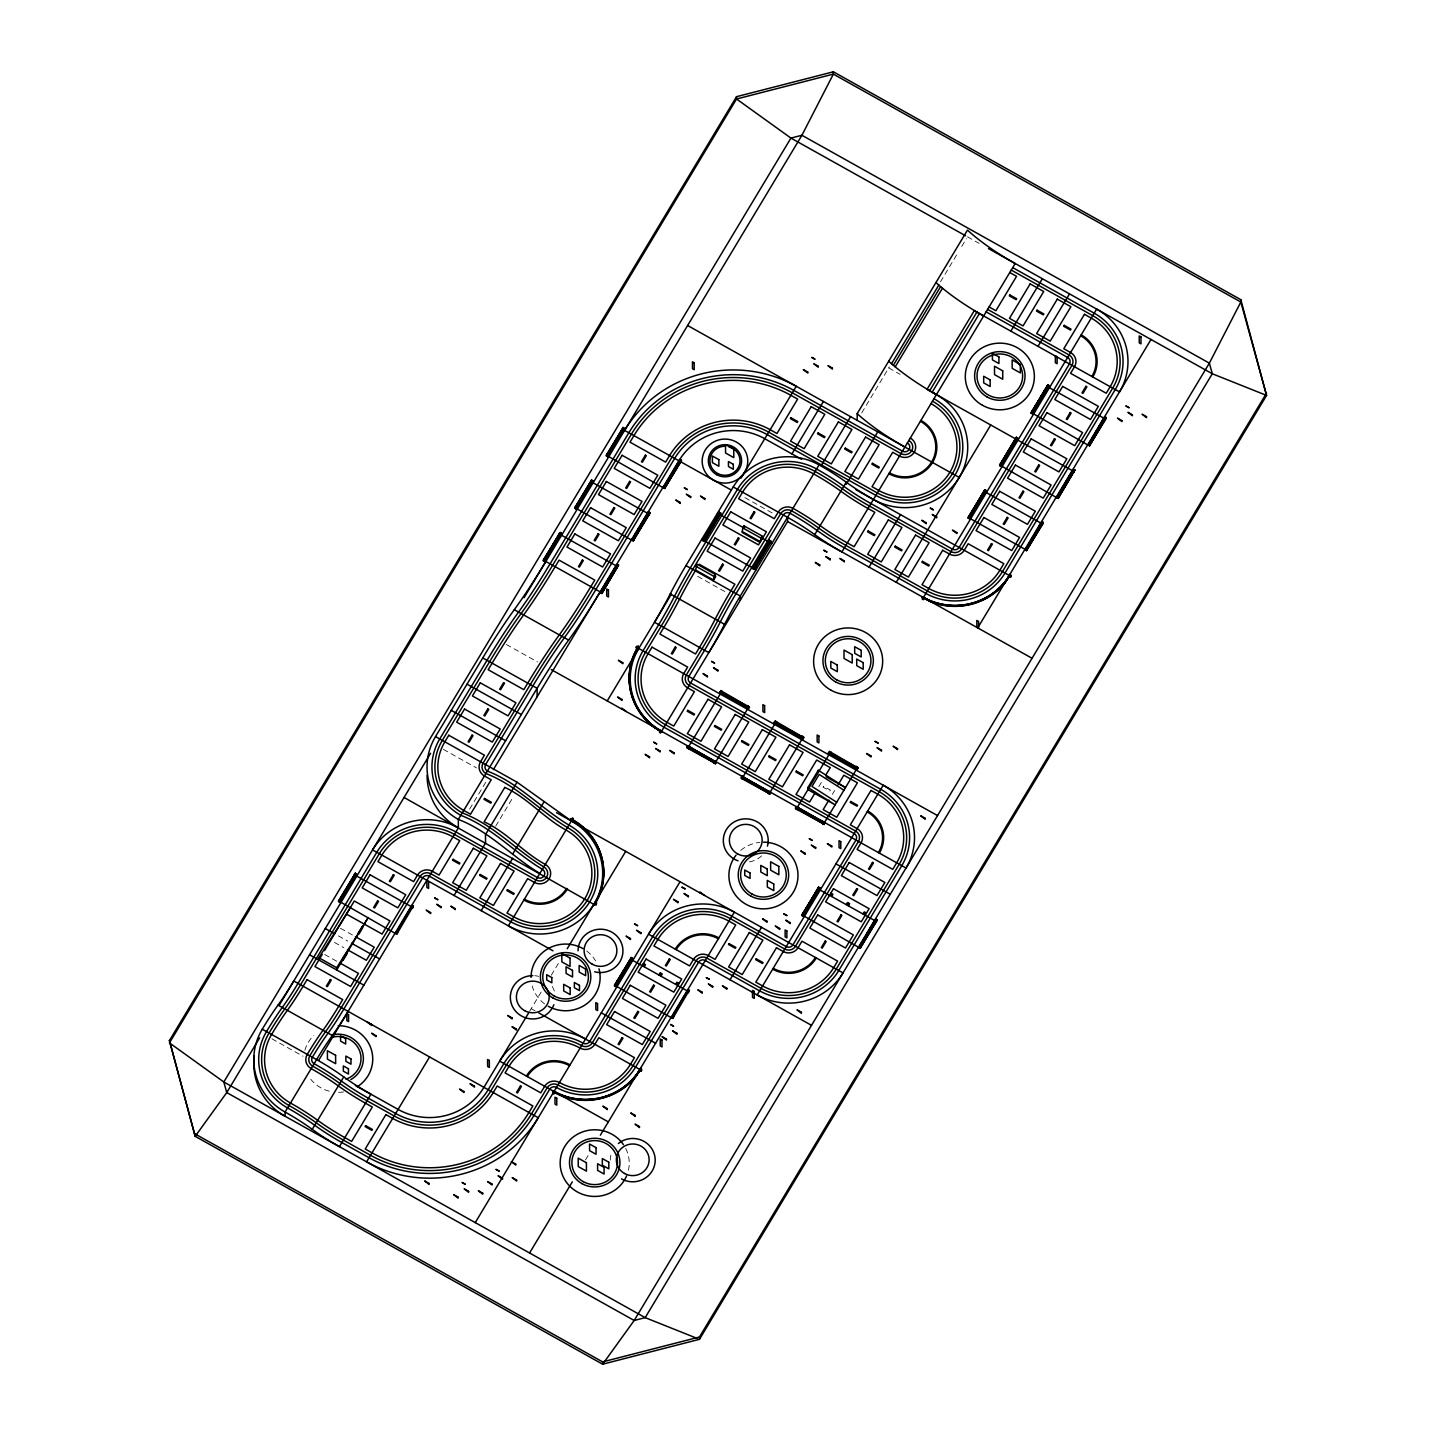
<?xml version="1.0" encoding="UTF-8"?>
<svg xmlns="http://www.w3.org/2000/svg" width="1436" height="1436" viewBox="0 0 1436 1436"><rect width="100%" height="100%" fill="white"/><g stroke="black" fill="none" stroke-linecap="round" stroke-linejoin="round"><path stroke-width="0.75" stroke-dasharray="5 3.75" d="M469.626 809.114L486.517 781.022M495.671 826.185L513.675 796.226M861.726 412.886L889.387 366.844M940.49 281.797L957.363 253.705M961.761 246.4L966.374 238.717M529.597 1011.339L542.144 990.445M551.28 975.241L559.268 961.94M585.511 1159.893L588.922 1154.185M818.771 786.749L822.218 781.022M832.341 794.341L834.639 790.518M967.487 236.832L979.19 243.384M888.74 367.939L900.175 374.347M744.889 497.664L773.986 513.944M697.627 576.321L724.803 591.524M506.37 644.513L537.585 661.96M443.311 749.359L476.537 767.937M531.194 1008.682L535.072 1010.854M340.44 928.266L353.579 935.626M338.375 935.877L347.763 941.118M334.444 942.429L343.814 947.688M324.68 954.491L337.819 961.833M271.978 1038.856L303.014 1056.232M343.563 1091.934A34.536 33.333 -0.3 0 1 338.142 1092.329M329.203 1091.18A34.536 33.333 -0.3 0 1 310.768 1079.262M304.863 1050.326A34.536 33.333 -0.3 0 1 313.838 1035.392M610.282 1160.108A22.455 21.666 -0.3 0 1 611.072 1154.49M625.701 1148.405A34.536 33.333 -0.3 0 1 628.053 1171.794M534.784 975.708A22.455 21.666 -0.3 0 1 538.644 976.372M552.25 986.478A22.455 21.666 -0.3 0 1 554.493 991.702M544.513 1003.836A34.536 33.333 -0.3 0 1 532.217 985.993M586.678 951.009A34.536 33.333 -0.3 0 1 595.545 960.792M761.601 855.856A22.455 21.666 -0.3 0 1 747.671 862.085M740.707 850.417A34.536 33.333 -0.3 0 1 759.895 842.358M823.582 786.282L823.043 787.179L829.828 790.985L830.367 790.087L823.582 786.282"/><path stroke-width="1.5" d="M714.966 574.203L713.136 580.79L715.595 576.68L714.966 574.203L697.142 564.24L695.311 570.828A65.051 8.634 -60.8 0 0 679.551 599.153A65.051 8.634 -60.8 0 1 663.827 627.478L659.878 634.03L695.545 653.972L699.476 647.421A65.051 8.634 -60.8 0 0 715.218 619.095A65.051 8.634 -60.8 0 1 730.96 590.77L734.891 584.219L699.242 564.276M742.771 527.927L742.161 532.469L760.003 542.431L761.834 535.843L744.01 525.881L742.771 527.927L760.595 537.908M643.31 964.436C645.303 963.071 643.166 967.918 643.543 964.059M660.093 973.68L660.955 974.039L660.219 973.5M864.275 912.865C865.944 914.624 864.059 913.17 864.508 912.632M169.43 1040.579L736.542 96.679L833.365 71.8L1240.812 299.675L1266.57 395.421L699.458 1339.321L602.635 1364.2L195.188 1136.325L169.43 1040.579L195.188 1136.325L226.744 1092.581L259.647 1037.815M539.864 873.429C511.844 856.592 489.604 831.39 458.335 819.418A62.807 60.599 -0.3 0 1 435.521 736.596L482.765 657.939A130.102 17.268 -60.8 0 1 514.303 609.69A130.102 17.268 -60.8 0 0 545.824 561.476L600.158 591.865A130.102 17.268 -60.8 0 1 568.62 640.115A130.102 17.268 -60.8 0 0 537.1 688.329L458.335 819.418L458.371 827.854L318.846 1060.073M338.447 900.928L355.41 873.303L338.716 901.754M543.239 560.076L560.202 532.451L543.508 560.92M574.741 507.644L591.704 480.001L575.01 508.47M606.243 455.212L623.206 427.569L606.513 456.038M338.447 901.611L355.41 873.303M543.239 560.758L560.202 532.451M574.741 508.326L591.704 480.001M606.243 455.876L623.206 427.569M356.343 873.806L339.65 902.275L356.613 874.632M544.423 560.758L561.404 533.115L544.711 561.584M592.637 480.521L575.944 508.99L592.906 481.347M624.139 428.09L607.446 456.558L624.409 428.915M339.65 902.275L356.613 873.968M544.423 561.422L561.404 533.115M575.944 508.99L592.906 480.665M607.446 456.558L624.409 428.233M279.158 1005.344L430.585 753.308M524.068 597.717L801.916 135.271L833.365 74.116L833.365 71.8M322.238 954.384L314.933 966.554L350.581 986.496L358.461 973.393L339.704 962.892M324.5 950.632L354.315 901L389.964 920.943L382.084 934.064L346.435 914.122M527.766 683.105L523.817 689.657L488.168 669.715L492.117 663.163A130.102 17.268 -60.8 0 1 523.655 614.913A130.102 17.268 -60.8 0 0 555.158 566.699L559.107 560.148L594.755 580.09L590.824 586.642A130.102 17.268 -60.8 0 1 559.286 634.891M493.338 769.66L678.923 460.776A62.807 60.599 -0.3 0 1 764.76 438.716L801.629 459.341M412.24 905.075L395.546 933.544M600.338 592.027L617.3 564.384L600.607 592.853M648.534 511.79L631.84 540.259L648.534 511.79L648.731 515.147L648.336 512.401M680.036 459.341L663.342 487.809M600.338 592.691L617.3 564.384M631.84 540.259L648.803 511.934M396.282 933.238L396.821 931.013L397.216 933.759L397.736 931.533M412.958 906.206L412.437 908.432L412.042 905.685L412.976 907.534L412.042 907.014M601.074 592.386L601.612 590.16L602.007 592.906M616.295 567.058L616.834 564.833L617.229 567.579L617.749 565.353M634.03 538.249L633.509 540.475L633.114 537.728L634.048 539.577L633.114 539.056M664.096 487.504L664.617 485.278L665.012 488.025L665.55 485.799M680.754 460.471L680.233 462.697L679.318 462.177L679.838 459.951L680.772 461.8M602.528 590.681L601.81 593.517L618.503 565.048L601.81 593.517M413.442 905.739L396.749 934.208M649.736 512.455L633.043 540.923L650.005 513.28M681.238 460.023L664.545 488.491L681.508 460.848M601.522 593.355L618.503 565.048M633.043 540.923L650.005 512.616M664.545 488.491L681.508 460.166M571.384 820.979L508.362 925.861A62.807 60.599 -0.3 0 0 594.199 903.8A62.807 60.599 -0.3 0 0 571.384 820.979L517.014 782.171L485.494 834.603L485.547 843.04L454.045 895.472M343.743 1076.91A65.051 14.719 31 0 0 370.937 1094.196L339.417 1146.646A65.051 14.719 31 0 1 312.24 1129.342L343.76 1076.91A65.051 14.719 31 0 0 316.584 1059.606A65.051 8.634 -60.8 0 1 332.344 1035.482A65.051 8.634 -60.8 0 0 348.104 1011.375M636.345 647.008L637.799 646.631L637.279 648.857L636.345 647.008L637.279 648.857M512.688 854.025L544.19 801.575M636.345 648.336L636.884 646.11M819.058 464.887L740.294 595.994A65.051 8.634 -60.8 0 0 724.552 624.319A65.051 8.634 -60.8 0 1 708.81 652.626L654.493 622.255A65.051 8.634 -60.8 0 0 670.235 593.93A65.051 8.634 -60.8 0 1 685.959 565.605L733.222 486.948A62.807 60.599 -0.3 0 1 819.058 464.887A65.051 14.719 31 0 1 846.235 482.191L814.733 534.623A65.051 14.719 31 0 0 841.909 551.927L1015.18 263.524A71.962 16.281 31 0 1 967.469 230.101L857.184 413.64L857.22 420.371M638.266 646.164L634.084 654.188A63.866 61.64 -0.3 0 0 654.08 726.688L661.834 732.324L654.08 727.37A63.866 61.64 -0.3 0 1 634.102 654.852L638.266 646.164L638.069 647.78A63.561 61.335 -0.3 0 0 661.17 731.606L661.834 732.324M719.328 512.149L702.635 540.618L719.598 512.975M702.635 540.618L719.598 512.311M481.204 910.675L512.706 858.225M607.231 700.912L671.384 594.127M741.12 478.044L796.262 386.284A125.596 121.216 -0.3 0 0 624.588 430.387L731.301 490.071M720.531 512.814L704.107 541.444L720.8 513.639M720.8 512.975L704.107 541.444M715.469 576.213L713.243 579.911L695.419 569.948M572.443 817.874L572.838 820.602L570.936 819.561L578.852 824.246A63.866 61.64 -0.3 0 1 598.83 896.764L594.648 904.788L598.83 896.1A63.866 61.64 -0.3 0 0 578.852 823.582L571.097 818.628L571.743 819.346A63.561 61.335 -0.3 0 1 594.845 903.172L594.845 903.836A63.561 61.335 -0.3 0 0 571.761 820.028L571.743 819.346M429.597 1056.95L366.593 1161.832A125.596 121.216 -0.3 0 0 538.249 1117.729L293.788 981.003A65.051 8.634 -60.8 0 1 278.01 1005.128A65.051 8.634 -60.8 0 0 262.249 1029.235A62.807 60.599 -0.3 0 0 285.082 1112.038L285.1 1116.257A62.807 60.599 -0.3 0 1 254.351 1055.819M791.918 453.92L823.42 401.47M572.838 820.602L573.359 818.376M762.337 537.854L760.111 541.551L742.286 531.589M769.409 540.169L752.985 568.782L769.696 540.995M769.678 540.313L752.985 568.782M754.008 567.435L753.99 566.107L754.385 568.835M769.211 542.108L769.211 540.78L769.606 543.508L768.673 541.659M770.611 540.833L754.187 569.446L770.881 541.659M770.881 540.977L754.187 569.446M659.555 732.557L660.093 730.332L660.488 733.078M733.222 486.948L787.556 517.337L787.574 521.537L661.547 731.301A62.807 60.599 -0.3 0 1 638.733 648.48L937.528 815.594M821.536 465.013L850.597 416.673M846.235 482.191A65.051 14.719 31 0 0 873.411 499.477A62.807 60.599 -0.3 0 0 959.248 477.434A62.807 60.599 -0.3 0 0 936.416 394.613L927.117 389.192A71.962 16.281 31 0 1 895.22 366.862L891.541 363.739L938.803 285.082L935.949 282.551M893.354 365.3L940.598 286.644L938.803 285.082M895.22 366.862L942.483 288.205L940.598 286.644M686.821 746.81L715.631 763.593L686.677 747.743M719.777 691.955L748.587 708.738M720.639 690.554L749.43 707.32L720.477 691.488M687.359 746.594L716.313 762.444L687.521 745.661L716.151 762.695M719.777 692.637L719.939 691.703M528.448 1013.242L483.932 1087.339A62.807 60.599 -0.3 0 1 398.095 1109.4L355.41 1085.526M567.202 948.747L625.701 851.369M688.724 746.487L720.226 694.055M846.253 484.291L877.755 431.859M594.845 903.172L594.378 904.626M595.114 902.993L596.568 902.616L596.048 904.842L595.114 902.993L596.048 904.842M595.114 904.321L595.653 902.095M927.117 389.192L974.38 310.535A71.962 16.281 31 0 1 942.483 288.205M929.648 390.718L976.911 312.061L983.678 315.956M979.442 313.533L932.179 392.19L936.416 394.613M715.882 761.69L747.384 709.24M614.428 985.222L631.391 957.579L614.698 986.047M614.698 985.383L631.391 957.579M614.428 985.904L631.391 958.261M616.618 983.893L616.098 986.119L615.703 983.373L615.703 984.701M631.84 958.566L631.319 960.792L630.925 958.045M632.325 958.099L615.631 986.568L632.594 958.925M741.155 777.199L769.947 793.982L740.994 778.132M741.694 776.984L741.838 776.05L770.486 793.085M774.112 722.344L802.904 739.127M774.955 720.926L803.765 737.709L774.812 721.859M615.631 986.568L632.594 958.261M640.492 1069.479L640.492 1068.815A63.561 61.335 -0.3 0 1 553.632 1091.127L553.865 1093.801L552.663 1091.611L553.632 1091.809A63.561 61.335 -0.3 0 0 640.492 1069.479L640.959 1068.025L641.156 1071.382L640.761 1068.635M774.112 723.026L774.273 722.093M475.244 1222.61L680.036 881.758M743.04 776.876L774.543 724.444M869.067 567.112L900.569 514.68M1010.854 331.142L1042.357 278.71M553.847 1092.473L554.386 1091.575L553.865 1093.801M658.873 975.008L660.111 972.854L662.229 974.021L660.991 976.067M770.217 792.062L801.719 739.63M896.226 582.316L990.75 425.002M1038.013 346.345L1069.515 293.895M675.656 984.396L676.877 982.224L678.995 983.534M968.061 517.445L985.024 489.802L968.331 517.588M999.564 465.013L1016.526 437.37L999.833 465.838M1031.066 412.563L1048.047 384.92L1031.353 413.389M999.833 465.156L1016.526 437.37M1031.335 412.724L1048.047 384.92M968.061 518.127L984.755 490.322M999.564 465.677L1016.257 437.208M1031.066 413.245L1047.777 384.776M968.331 518.27L984.755 489.658M970.251 516.098L969.731 518.324L969.336 515.596L969.336 516.924M984.934 491.668L984.019 491.148L984.952 492.997L984.558 490.268L985.491 492.117L985.473 490.771M1001.772 463.666L1001.233 465.892L1000.838 463.146L1000.856 464.492M1016.06 439.165L1016.06 437.818L1016.455 440.565L1015.521 438.716M1032.538 414.071L1049.231 385.602L1032.538 414.071L1032.34 410.714L1033.274 412.563L1033.274 411.234M1048.495 385.907L1047.957 388.133L1047.562 385.386L1047.58 386.715M795.472 807.588L824.282 824.354L795.329 808.522M796.029 807.373L796.172 806.422L824.82 823.474M828.428 752.733L857.238 769.516M829.29 751.315L858.082 768.098L829.128 752.249M922.038 597.609L922.199 596.676L930.348 601.648A63.866 61.64 -0.3 0 0 1005.505 582.334L1010.352 574.023L1009.616 576.859L1011.07 576.482L1010.154 574.633L1009.616 576.859M985.958 490.322L969.264 518.791L986.227 491.148M1017.46 437.89L1000.766 466.341L1017.729 438.716M807.947 787.484L835.124 804.842L807.947 789.638L807.947 787.484L818.287 770.27L845.463 787.628L826.059 776.768M969.264 518.791L986.227 490.466M1000.766 466.341L1017.729 438.034M1032.269 413.909L1049.231 385.602M828.446 753.397L828.59 752.464M922.325 599.279L922.845 597.071L923.24 599.799M529.579 1252.982L572.318 1181.846M600.338 1135.194L734.352 912.129A62.807 60.599 -0.3 0 0 648.534 934.19L811.502 1025.34M797.375 807.265L810.819 784.864M811.394 783.912L813.691 780.089M814.266 779.12L828.877 754.815M688.221 989.368L671.527 1017.837M640.223 1070.861L640.959 1068.025M672.263 1017.532L672.802 1015.306L673.197 1018.052L673.717 1015.826M687.485 992.204L688.024 989.978L688.418 992.725L688.939 990.499M641.677 1069.156L641.156 1071.382M689.424 990.032L672.712 1018.501M815.325 792.492L809.581 802.042L795.993 794.449L816.671 760.039L830.259 767.632L825.664 775.278M828.895 800.085L823.169 809.635L836.739 817.228L857.418 782.817L843.83 775.225L838.085 784.792M730.026 979.765L761.529 927.333M824.533 822.451L856.035 770.019M801.844 914.894L818.807 887.251L802.114 915.719M802.114 915.055L818.807 887.251M801.844 915.576L818.538 887.107M803.137 914.373L803.119 913.045L803.316 916.401L820.01 887.933L803.316 916.401M819.256 888.238L818.735 890.464L818.34 887.717L818.34 889.046M803.047 916.24L820.01 887.933M977.719 627.891L1151.008 339.47M1041.854 521.591L1025.43 550.203L1041.854 522.255M1073.356 469.141L1056.663 497.61L1073.356 469.823M1104.858 416.709L1088.165 445.178L1104.858 416.709L1105.056 420.066L1104.661 417.32M922.199 597.34L923.025 597.807A63.561 61.335 -0.3 0 0 1009.885 575.477L1010.352 574.023M1042.123 521.735L1025.43 550.203M1056.663 497.61L1073.625 469.303M1088.165 445.178L1105.146 416.853M1025.914 549.755L1026.435 547.529L1026.83 550.257L1027.35 548.031M1042.572 522.704L1042.051 524.93L1041.656 522.201L1042.59 524.05L1041.656 523.53M1057.417 497.305L1057.937 495.079L1058.332 497.825M1072.638 471.977L1073.159 469.751L1073.554 472.498L1074.074 470.272M1090.373 443.168L1089.834 445.393L1089.439 442.647L1090.373 444.496L1089.457 443.975M1011.07 575.154L1010.549 577.38M1058.87 495.6L1058.135 498.436L1074.828 469.967L1058.135 498.436M1043.057 522.255L1026.363 550.724L1043.326 523.081M1106.061 417.373L1089.368 445.842L1106.33 418.199M1026.363 550.724L1043.326 522.399M1057.865 498.274L1074.828 469.967M1089.368 445.842L1106.33 417.535M831.641 896.495L832.88 894.323L830.762 893.264M848.407 905.865L849.645 903.693L847.527 902.526L846.307 904.554M866.411 913.081L864.293 911.896L863.072 913.942M875.637 919.04L858.943 947.509L875.637 919.04L875.834 922.397L875.834 921.05M858.943 947.509L875.906 919.184M859.697 947.204L860.218 944.978L860.613 947.724L860.613 946.378M876.84 919.704L860.146 948.173L877.109 920.53M860.146 948.173L877.109 919.866M699.458 1339.321L699.458 1337.006L1266.552 393.105M318.864 960.002L318.864 957.758L345.25 915.953A190.737 25.309 -60.8 0 0 350.384 907.552M336.688 967.738L363.075 925.933A190.737 25.309 -60.8 0 0 368.208 917.532L336.706 969.964L336.688 967.738L318.864 957.758M640.761 1068.958L636.112 1075.654A63.866 61.64 -0.3 0 1 560.955 1094.968L552.806 1090.678L552.663 1091.611M1010.154 574.956L1005.487 581.652A63.866 61.64 -0.3 0 1 930.348 600.966L922.038 596.927M603.91 1362.459L634.191 1320.474L1209.363 363.146L1240.83 302.009L1240.812 299.675M830.959 893.73C831.067 896.979 831.552 894 831.534 893.802M195.17 1133.991L602.635 1361.884L699.458 1337.006M697.447 1338.514L645.177 1317.638L223.819 1081.99L169.448 1042.895L736.542 98.994L736.542 96.679M848.425 903.37C846.755 905.506 848.658 903.854 848.299 903.172M661.009 973.823C657.096 973.68 663.109 976.947 660.775 973.428M677.774 983.086C675.8 982.08 677.9 986.532 677.541 982.798M553.47 1092.06L560.955 1095.65A63.866 61.64 -0.3 0 0 636.112 1076.336L641.228 1068.169M965.548 235.755L790.931 138.089L736.542 98.994L833.365 74.116L1240.83 302.009L1266.57 395.421L1212.289 373.755L988.489 248.572M1012.721 267.617L1094.214 313.192A57.889 55.878 -0.3 0 1 1115.251 389.533L1004.985 573.072A57.889 55.878 -0.3 0 1 925.861 593.409L844.368 547.834A65.051 14.719 31 0 1 817.192 530.53A65.051 14.719 31 0 0 790.015 513.244A4.9 4.739 -0.3 0 0 783.302 514.95L736.058 593.606A65.051 8.634 -60.8 0 0 720.298 621.95A65.051 8.634 -60.8 0 1 704.573 650.257L688.813 676.482A4.9 4.739 -0.3 0 0 690.59 682.962L880.753 789.297A57.889 55.878 -0.3 0 1 901.79 865.657L838.768 970.539A57.889 55.878 -0.3 0 1 759.644 990.858L705.309 960.487A4.9 4.739 -0.3 0 0 698.614 962.21L635.592 1067.074A57.889 55.878 -0.3 0 1 556.468 1087.411A4.9 4.739 -0.3 0 0 549.773 1089.134L534.012 1115.359A120.696 116.478 -0.3 0 1 369.052 1157.739L341.894 1142.553A65.051 14.719 31 0 1 314.699 1125.25A65.051 14.719 31 0 0 287.541 1107.946A57.889 55.878 -0.3 0 1 266.504 1031.587A65.051 8.634 -60.8 0 1 282.264 1007.48A65.051 8.634 -60.8 0 0 298.024 983.373L376.788 852.266A57.889 55.878 -0.3 0 1 455.912 831.947L537.405 877.522A4.9 4.739 -0.3 0 0 544.118 875.798A4.9 4.739 -0.3 0 0 542.341 869.318C514.303 852.481 492.063 827.298 460.794 815.325A57.889 55.878 -0.3 0 1 439.757 738.966L487.019 660.309A130.102 17.268 -60.8 0 1 518.558 612.059A130.102 17.268 -60.8 0 0 550.078 563.845L628.842 432.757A120.696 116.478 -0.3 0 1 793.803 390.377L902.454 451.155A4.9 4.739 -0.3 0 0 909.168 449.432A4.9 4.739 -0.3 0 0 907.372 442.952M1011.249 270.076L1092.742 315.651A54.945 53.024 -0.3 0 1 1112.703 388.115L1002.436 571.654A54.945 53.024 -0.3 0 1 927.333 590.95L845.84 545.375A65.051 14.719 31 0 1 818.664 528.071A65.051 14.719 31 0 0 791.487 510.785A7.844 7.575 -0.3 0 0 780.771 513.532L733.509 592.188A65.051 8.634 -60.8 0 0 717.767 620.514A65.051 8.634 -60.8 0 1 702.024 648.839L686.264 675.064A7.844 7.575 -0.3 0 0 689.118 685.421L879.263 791.757A54.945 53.024 -0.3 0 1 899.241 864.221L836.219 969.103A54.945 53.024 -0.3 0 1 761.116 988.399L706.799 958.027A7.844 7.575 -0.3 0 0 696.065 960.774L633.043 1065.656A54.945 53.024 -0.3 0 1 557.94 1084.952A7.844 7.575 -0.3 0 0 547.224 1087.716L531.464 1113.923A117.752 113.641 -0.3 0 1 370.524 1155.28L343.366 1140.094A65.051 14.719 31 0 1 316.189 1122.79A65.051 14.719 31 0 0 289.013 1105.505A54.945 53.024 -0.3 0 1 269.053 1033.023A65.051 8.634 -60.8 0 1 284.813 1008.898M1009.777 272.535L1016.562 276.322L995.884 310.732L989.099 306.945M987.627 309.404L1069.12 354.979A7.844 7.575 -0.3 0 1 1071.956 365.336L961.689 548.857A7.844 7.575 -0.3 0 1 950.955 551.621L869.48 506.046A65.051 14.719 31 0 1 842.286 488.743A65.051 14.719 31 0 0 815.127 471.457A54.945 53.024 -0.3 0 0 740.025 490.753L692.762 569.41A65.051 8.634 -60.8 0 0 677.02 597.735A65.051 8.634 -60.8 0 1 661.278 626.042L645.518 652.267A54.945 53.024 -0.3 0 0 665.496 724.749L855.641 831.085A7.844 7.575 -0.3 0 1 858.495 841.442L795.472 946.324A7.844 7.575 -0.3 0 1 784.756 949.07L730.421 918.699A54.945 53.024 -0.3 0 0 655.319 937.995L592.314 1042.859A7.844 7.575 -0.3 0 1 581.58 1045.623A54.945 53.024 -0.3 0 0 506.477 1064.92L490.717 1091.145A70.651 68.174 -0.3 0 1 394.164 1115.952L366.988 1100.766A65.051 14.719 31 0 1 339.811 1083.462M986.137 311.863L1067.63 357.438A4.9 4.739 -0.3 0 1 1069.425 363.9L959.14 547.439A4.9 4.739 -0.3 0 1 952.445 549.162L870.952 503.587A65.051 14.719 31 0 1 843.776 486.283A65.051 14.719 31 0 0 816.599 468.998A57.889 55.878 -0.3 0 0 737.476 489.317L690.213 567.974A65.051 8.634 -60.8 0 0 674.471 596.299A65.051 8.634 -60.8 0 1 658.729 624.624L642.969 650.849A57.889 55.878 -0.3 0 0 664.006 727.208L854.169 833.544A4.9 4.739 -0.3 0 1 855.946 840.024L792.941 944.888A4.9 4.739 -0.3 0 1 786.228 946.611L731.893 916.24A57.889 55.878 -0.3 0 0 652.77 936.559L589.765 1041.441A4.9 4.739 -0.3 0 1 583.052 1043.164A57.889 55.878 -0.3 0 0 503.928 1063.502L488.168 1089.709A67.707 65.338 -0.3 0 1 395.636 1113.492L368.478 1098.307A65.051 14.719 31 0 1 341.283 1081.003A65.051 14.719 31 0 0 314.125 1063.717A4.9 4.739 -0.3 0 1 312.33 1057.237A65.051 8.634 -60.8 0 1 328.108 1033.112A65.051 8.634 -60.8 0 0 343.868 1009.005L422.633 877.917A4.9 4.739 -0.3 0 1 429.328 876.193L510.821 921.768A57.889 55.878 -0.3 0 0 589.963 901.431A57.889 55.878 -0.3 0 0 568.907 825.072C540.887 808.235 518.647 783.051 487.378 771.078A4.9 4.739 -0.3 0 1 485.601 764.598L532.864 685.941A130.102 17.268 -60.8 0 1 564.384 637.71A130.102 17.268 -60.8 0 0 595.904 589.478L674.669 458.407A67.707 65.338 -0.3 0 1 767.219 434.623L875.87 495.384A57.889 55.878 -0.3 0 0 954.994 475.065A57.889 55.878 -0.3 0 0 933.956 398.705M974.147 310.625L1119.506 391.92A62.807 60.599 -0.3 0 0 1096.673 309.099L923.402 597.502A62.807 60.599 -0.3 0 0 1009.239 575.459L855.946 489.73M1049.429 387.756L1103.745 418.127M1032.735 412.114L1031.82 411.611L1032.735 413.46M1089.834 444.047L1088.919 443.544L1088.919 444.873M1033.669 413.963L1088.452 445.322M926.884 389.282L1072.243 470.577M1002.166 466.413L1056.932 497.771M1042.033 523.601L1041.118 523.081L1041.118 524.427M687.611 325.505L959.248 477.434M986.406 492.62L1040.741 523.009M970.646 518.845L1025.43 549.521M1009.616 575.531L1011.07 576.482M622.739 428.018L623.134 430.764L623.134 429.436M787.574 521.537L1032.053 658.28M922.325 597.95L923.779 598.92M717.479 513.173L743.704 527.838M771.796 543.544L762.462 538.32L761.834 535.843M607.913 456.092L607.518 453.345L607.536 454.691M608.846 456.612L663.611 487.971M701.719 539.38L756.054 569.769M648.713 513.801L647.798 513.28L647.798 514.626M593.086 482.837L647.421 513.208M648.336 513.729L649.269 514.25L649.251 512.921M695.904 566.287L713.728 576.267M685.959 565.605L740.294 595.994L740.312 600.194M633.509 539.128L632.576 538.608L632.594 539.954M576.41 508.524L575.477 506.675L576.213 509.134M577.326 509.044L632.109 540.403M670.235 593.93L724.552 624.319M561.584 535.269L615.918 565.658M719.939 692.367L748.73 708.486M774.273 722.757L803.065 738.858M828.59 753.146L857.4 769.247M636.884 647.439L637.799 647.959M514.303 609.708L568.62 640.097M551.245 669.607L906.026 868.026A62.807 60.599 -0.3 0 0 883.212 785.205L757.185 994.951A62.807 60.599 -0.3 0 0 843.022 972.908L556.522 812.668M741.694 776.302L770.486 792.403M796.011 806.691L824.803 822.792M741.856 776.714L770.647 792.816M796.172 807.104L824.964 823.205M659.555 731.229L660.47 731.75M660.093 731.678L661.009 732.198M482.765 657.939L537.1 688.329L537.136 696.747M835.949 863.862L890.266 894.251M467.023 684.164L521.34 714.536M875.439 919.65L876.373 921.499L874.901 920.548L874.901 921.876M820.189 890.087L874.524 920.458M451.263 710.371L505.598 740.761M803.514 915.791L802.58 913.942L804.052 914.894L804.052 913.565M804.447 916.294L859.213 947.652M435.521 736.596L517.014 782.171M571.905 818.753L572.82 819.274M572.443 819.202L573.377 819.723M595.653 903.423L596.586 903.944M404.054 797.465L594.648 904.788M632.773 960.415L687.108 990.786M552.986 950.812L372.552 849.897A62.807 60.599 -0.3 0 1 458.371 827.854A62.807 60.599 -0.3 0 1 427.084 775.314M617.013 986.622L671.797 1017.98M354.943 873.752L355.877 875.601L355.141 873.142M412.419 907.085L411.504 906.583L411.504 907.911M356.792 876.122L411.127 906.511M601.271 1012.847L655.588 1043.236M341.032 902.346L395.815 933.705M538.949 1013.026L639.846 1069.443A62.807 60.599 -0.3 0 1 554.009 1091.504M640.223 1069.533L641.695 1070.484M355.446 936.667L374.222 947.168L366.342 960.271L347.566 949.788M325.29 928.553L334.624 933.777M351.515 943.219L379.607 958.943M309.53 954.778L363.864 985.168M608.343 1121.893L499.674 1061.114A62.807 60.599 -0.3 0 1 585.511 1039.072M554.404 1092.922L553.632 1091.809M278.01 1005.11L332.344 1035.5M262.249 1029.217L316.584 1059.606L285.082 1112.038A65.051 14.719 31 0 1 312.258 1129.342M976.911 312.061L974.38 310.535M843.901 790.213L819.184 774.435L811.968 786.461L836.685 802.239M888.705 361.208L891.541 363.739M744.01 525.881L744.512 527.874M1105.594 417.84L1104.14 419.545M1016.975 438.339L1016.993 439.667M1009.885 575.477L1009.885 574.813A63.561 61.335 -0.3 0 1 923.007 597.125M978.598 628.376L978.562 621.411L976.821 620.424L976.857 627.406M858.082 767.416L857.92 768.35M824.282 823.69L824.12 824.623M818.287 770.27L818.287 772.442M803.747 737.027L803.604 737.978M770.127 541.282L770.145 542.629M769.947 793.3L769.786 794.234M754.923 566.61L753.469 568.333M749.43 706.656L749.269 707.589M720.064 514.609L719.131 512.76L719.131 514.088M719.508 514.16L719.526 515.506L718.592 513.657M715.613 762.911L715.469 763.862M704.304 539.505L704.304 540.833M703.909 539.415L703.909 538.087L704.843 539.936L703.371 538.985L703.389 540.313M704.466 895.418L700.032 891.989L700.05 892.941M679.3 460.848L679.318 462.177M661.17 731.606L661.17 730.924A63.561 61.335 -0.3 0 1 638.069 647.097L638.069 647.78M644.225 966.697L645.446 964.651L643.346 963.592M631.122 957.435L630.925 959.374M626.293 711.574L621.86 708.145L621.878 709.097M622.937 427.407L622.739 429.364M607.913 454.763L607.715 456.702M602.635 1361.884L602.635 1364.2M571.097 818.628L570.936 819.561M560.112 534.318L560.13 535.646L559.735 532.9L559.735 534.228M544.89 559.645L544.908 560.973L544.513 558.227L544.513 559.555M428.574 881.489L428.61 888.453L426.869 887.484L426.833 880.519M340.117 900.48L340.117 901.826L339.722 899.08L339.722 900.408M1020.511 366.683A22.814 22.007 -0.3 0 1 998.451 397.934A22.814 22.007 -0.3 0 1 980.429 364.385A22.814 22.007 -0.3 0 1 1019.596 364.977M338.286 1025.681A34.536 33.333 -0.3 0 1 371.278 1049.375A34.536 33.333 -0.3 0 1 357.331 1086.747M331.734 1034.979A25.22 24.34 -0.3 0 1 350.779 1079.585M332.344 1037.223A22.814 22.007 -0.3 0 1 359.969 1051.906A22.814 22.007 -0.3 0 1 345.968 1079.19M618.342 1143.523A22.455 21.666 -0.3 0 1 648.174 1144.402A22.455 21.666 -0.3 0 1 650.723 1173.104A22.455 21.666 -0.3 0 1 621.483 1178.884M626.581 1175.922A34.536 33.333 -0.3 0 1 575.459 1190.803A34.536 33.333 -0.3 0 1 570.325 1139.502A34.536 33.333 -0.3 0 1 623.457 1144.654M728.896 446.74A15.06 14.522 -0.3 0 1 736.471 470.11A15.06 14.522 -0.3 0 1 711.305 466.88A15.06 14.522 -0.3 0 1 725 446.237M553.883 1004.715A22.455 21.666 -0.3 0 1 527.568 1018.357A22.455 21.666 -0.3 0 1 510.498 994.735A22.455 21.666 -0.3 0 1 532.828 975.618M578.044 950.829A22.455 21.666 -0.3 0 1 602.492 929.289A22.455 21.666 -0.3 0 1 622.596 954.671A22.455 21.666 -0.3 0 1 594.648 971.795M598.974 968.833A34.536 33.333 -0.3 0 1 586.57 1003.89A34.536 33.333 -0.3 0 1 548.265 1006.259M531.051 977.36A34.536 33.333 -0.3 0 1 582.926 948.568M932.485 401.165A54.945 53.024 -0.3 0 1 952.445 473.629A54.945 53.024 -0.3 0 1 877.342 492.943L768.691 432.164A70.651 68.174 -0.3 0 0 672.138 456.971L593.373 588.078A130.102 17.268 -60.8 0 1 561.835 636.327A130.102 17.268 -60.8 0 0 530.315 684.541L483.052 763.18A7.844 7.575 -0.3 0 0 485.906 773.537C517.175 785.51 539.415 810.694 567.435 827.531A54.945 53.024 -0.3 0 1 587.414 900.013A54.945 53.024 -0.3 0 1 512.311 919.309L430.818 873.734A7.844 7.575 -0.3 0 0 420.084 876.481L341.319 1007.587A65.051 8.634 -60.8 0 1 325.541 1031.712A65.051 8.634 -60.8 0 0 309.781 1055.819A7.844 7.575 -0.3 0 0 312.635 1066.158A65.051 14.719 31 0 1 339.829 1083.462M931.013 403.624A52.001 50.188 -0.3 0 1 949.914 472.211A52.001 50.188 -0.3 0 1 878.832 490.484L872.029 486.678L892.707 452.268L899.492 456.056A10.788 10.411 -0.3 0 0 914.247 452.268A10.788 10.411 -0.3 0 0 910.334 438.034M920.404 421.286A30.874 29.779 -0.3 0 1 931.623 461.979A30.874 29.779 -0.3 0 1 889.44 472.821M920.943 420.389A31.933 30.82 -0.3 0 1 932.538 462.5A31.933 30.82 -0.3 0 1 888.902 473.718M908.862 440.493A7.844 7.575 -0.3 0 1 911.716 450.85A7.844 7.575 -0.3 0 1 900.982 453.614L792.331 392.836A117.752 113.641 -0.3 0 0 631.391 434.193L552.627 565.281A130.102 17.268 -60.8 0 1 521.088 613.531A130.102 17.268 -60.8 0 0 489.568 661.745L442.306 740.402A54.945 53.024 -0.3 0 0 462.266 812.866C493.535 824.838 515.793 850.022 543.813 866.859A7.844 7.575 -0.3 0 1 546.667 877.216A7.844 7.575 -0.3 0 1 535.933 879.981L454.44 834.406A54.945 53.024 -0.3 0 0 379.337 853.702L300.573 984.791A65.051 8.634 -60.8 0 1 284.795 1008.916M904.913 447.045A71.962 16.281 31 0 1 857.184 413.64M1080.662 335.755A30.874 29.779 -0.3 0 1 1091.881 376.465M1081.2 334.857A31.933 30.82 -0.3 0 1 1092.796 376.986M566.574 888.363A30.874 29.779 -0.3 0 1 524.391 899.187M567.489 888.866A31.933 30.82 -0.3 0 1 523.853 900.085M527.299 1076.569A30.874 29.779 -0.3 0 1 569.5 1065.727M526.384 1076.049A31.933 30.82 -0.3 0 1 570.038 1064.848M676.159 949.645A30.874 29.779 -0.3 0 1 718.341 938.803M675.225 949.124A31.933 30.82 -0.3 0 1 718.88 937.905M815.397 957.453A30.874 29.779 -0.3 0 1 773.196 968.295M816.312 957.974A31.933 30.82 -0.3 0 1 772.676 969.192M867.182 811.879A30.874 29.779 -0.3 0 1 878.401 852.571M867.721 810.981A31.933 30.82 -0.3 0 1 879.335 853.092M738.05 860.846A22.455 21.666 -0.3 0 1 724.462 833.652A22.455 21.666 -0.3 0 1 752.249 819.759A22.455 21.666 -0.3 0 1 767.434 846.145M763.503 842.178A34.536 33.333 -0.3 0 1 797.159 882.781A34.536 33.333 -0.3 0 1 748.784 905.703A34.536 33.333 -0.3 0 1 736.076 855.174M787.556 517.337A65.051 14.719 31 0 1 814.733 534.623M792.977 508.326A10.788 10.411 -0.3 0 0 778.222 512.114L774.273 518.665L738.625 498.723L742.574 492.171A52.001 50.188 -0.3 0 1 813.638 473.898A65.051 14.719 31 0 1 840.832 491.202A65.051 14.719 31 0 0 867.99 508.488L874.793 512.293L854.115 546.721L847.312 542.916A65.051 14.719 31 0 1 820.135 525.612A65.051 14.719 31 0 0 792.977 508.326M527.766 683.105A130.102 17.268 -60.8 0 1 559.304 634.856M790.931 138.089L223.819 1081.99L226.744 1092.581L634.191 1320.474L645.177 1317.638L1212.289 373.755L1209.363 363.146L801.916 135.271L790.931 138.089M448.786 735.268L444.855 741.82A52.001 50.188 -0.3 0 0 463.756 810.407L470.541 814.212L491.22 779.784L484.435 775.996A10.788 10.411 -0.3 0 1 480.504 761.762L484.435 755.21L448.786 735.268M464.546 709.043L456.666 722.146L492.315 742.089L500.195 728.985L464.546 709.043M480.288 682.818L472.426 695.939L508.075 715.882L515.955 702.76L480.288 682.818M307.053 979.657L303.122 986.227A65.051 8.634 -60.8 0 1 287.344 1010.334A65.051 8.634 -60.8 0 0 271.584 1034.458A52.001 50.188 -0.3 0 0 290.485 1103.027A65.051 14.719 31 0 1 317.679 1120.331A65.051 14.719 31 0 0 344.837 1137.617L351.623 1141.423L372.301 1107.012L365.516 1103.225A65.051 14.719 31 0 1 338.34 1085.921A65.051 14.719 31 0 0 311.163 1068.617A10.788 10.411 -0.3 0 1 307.25 1054.383A65.051 8.634 -60.8 0 1 323.01 1030.258A65.051 8.634 -60.8 0 0 338.77 1006.151L342.701 999.6L307.053 979.657M370.075 874.793L362.195 887.897L397.844 907.839L405.724 894.718L370.075 874.793M381.886 855.12L377.937 861.672L413.604 881.614L417.535 875.062A10.788 10.411 -0.3 0 1 432.29 871.275L439.075 875.062L459.753 840.652L452.968 836.865A52.001 50.188 -0.3 0 0 381.886 855.12M574.849 533.941L566.987 547.044L602.635 566.987L610.515 553.883L574.849 533.941M590.609 507.716L582.729 520.819L618.395 540.762L626.258 527.658L590.609 507.716M606.369 481.491L598.489 494.612L634.138 514.555L642.018 501.433L606.369 481.491M622.111 455.284L614.231 468.387L649.898 488.33L657.778 475.226L622.111 455.284M633.94 435.611L629.991 442.162L665.64 462.105L669.589 455.553A73.595 71.028 -0.3 0 1 770.163 429.705L776.966 433.51L797.644 399.1L790.841 395.295A114.808 110.787 -0.3 0 0 633.94 435.611M472.067 735.142L468.118 741.694L469.051 742.215L472.982 735.663L472.067 735.142M487.809 708.917L483.878 715.487L484.794 715.99L488.743 709.438L487.809 708.917M503.569 682.71L499.62 689.262L500.554 689.783L504.485 683.213L503.569 682.71M330.334 979.549L326.385 986.101L327.318 986.622L331.249 980.052L330.334 979.549M346.076 953.325L342.145 959.876L343.06 960.397L347.009 953.845L346.076 953.325M361.836 927.1L357.887 933.651L358.82 934.172L362.752 927.62L361.836 927.1M377.578 900.893L373.647 907.444L374.581 907.965L378.512 901.395L377.578 900.893M393.338 874.668L389.407 881.219L390.323 881.74L394.272 875.188L393.338 874.668M582.37 560.04L578.439 566.592L579.354 567.112L583.303 560.543L582.37 560.04M598.13 533.815L594.199 540.367L595.114 540.887L599.045 534.336L598.13 533.815M613.89 507.59L609.941 514.142L610.874 514.662L614.805 508.111L613.89 507.59M629.632 481.383L625.701 487.935L626.617 488.455L630.566 481.886L629.632 481.383M645.392 455.158L641.443 461.71L642.377 462.23L646.308 455.679L645.392 455.158M484.542 798.452L484.004 799.349L490.789 803.137L491.327 802.257L484.542 798.452M453.076 859.32L452.537 860.2L459.341 864.005L459.879 863.108L453.076 859.32M504.808 787.395L484.129 821.805C507.052 832.324 523.26 852.517 545.285 864.4A10.788 10.411 -0.3 0 1 549.216 878.652A10.788 10.411 -0.3 0 1 534.461 882.44L527.658 878.635L506.998 913.045L513.783 916.85A52.001 50.188 -0.3 0 0 584.865 898.577A52.001 50.188 -0.3 0 0 565.963 829.99C543.939 818.107 527.73 797.913 504.808 787.395M473.341 848.245L452.663 882.673L466.251 890.266L486.912 855.856L473.341 848.245M480.252 874.506L479.714 875.404L486.499 879.191L487.037 878.311L480.252 874.506M500.5 863.449L479.821 897.859L493.41 905.452L514.088 871.042L500.5 863.449M715.002 538.051L707.122 551.155L742.771 571.097L750.651 557.994L715.002 538.051M730.745 511.826L722.864 524.948L758.531 544.89L766.411 531.769L730.745 511.826M652.016 647.151L648.067 653.703A52.001 50.188 -0.3 0 0 666.968 722.29L673.753 726.077L694.432 691.667L687.647 687.88A10.788 10.411 -0.3 0 1 683.715 673.646L687.664 667.076L652.016 647.151M365.624 1125.68L365.103 1126.56L371.888 1130.365L372.427 1129.468L365.624 1125.68M507.411 889.692L506.872 890.589L513.657 894.395L514.196 893.497L507.411 889.692M790.967 417.75L790.428 418.648L797.213 422.435L797.752 421.556L790.967 417.75M385.889 1114.605L365.211 1149.015L371.996 1152.821A114.808 110.787 -0.3 0 0 528.915 1112.505L532.864 1105.953L497.197 1086.011L493.266 1092.563A73.595 71.028 -0.3 0 1 392.674 1118.411L385.889 1114.605M811.214 406.693L790.536 441.103L804.124 448.696L824.803 414.286L811.214 406.693M722.523 564.151L718.574 570.702L719.508 571.223L723.439 564.671L722.523 564.151M738.266 537.926L734.335 544.477L735.25 544.998L739.199 538.446L738.266 537.926M754.026 511.719L750.077 518.27L751.01 518.791L754.941 512.221L754.026 511.719M675.279 647.026L671.348 653.577L672.263 654.098L676.194 647.546L675.279 647.026M818.125 432.936L817.587 433.834L824.39 437.639L824.91 436.741L818.125 432.936M838.391 421.879L817.712 456.289L831.282 463.882L851.961 429.472L838.391 421.879M687.754 710.335L687.216 711.215L694.019 715.02L694.557 714.123L687.754 710.335M845.283 448.14L844.763 449.037L851.548 452.825L852.087 451.927L845.283 448.14M708.02 699.26L687.341 733.688L700.93 741.281L721.59 706.871L708.02 699.26M865.549 437.082L844.871 471.493L858.459 479.085L879.137 444.675L865.549 437.082M688.167 746.056L687.647 748.282L688.167 746.056M721.285 690.931L720.764 693.157L721.285 690.931M689.1 746.558L688.562 748.784L689.1 746.558M722.218 691.452L721.68 693.678L722.218 691.452M509.026 1066.338L505.077 1072.907L540.726 1092.832L544.675 1086.28A10.788 10.411 -0.3 0 1 559.43 1082.493A52.001 50.188 -0.3 0 0 630.512 1064.238L634.443 1057.668L598.794 1037.743L594.845 1044.295A10.788 10.411 -0.3 0 1 580.108 1048.083A52.001 50.188 -0.3 0 0 509.026 1066.338M714.931 725.521L714.392 726.419L721.177 730.206L721.716 729.326L714.931 725.521M872.46 463.325L871.921 464.223L878.706 468.028L879.245 467.131L872.46 463.325M735.178 714.464L714.5 748.874L728.088 756.467L748.766 722.057L735.178 714.464M714.41 760.721L713.889 762.947L714.41 760.721M747.528 705.615L747.007 707.84L747.528 705.615M520.478 1085.885L516.529 1092.437L517.463 1092.958L521.394 1086.406L520.478 1085.885M715.343 761.242L714.805 763.467L715.343 761.242M748.443 706.135L747.923 708.361L748.443 706.135M742.089 740.707L741.55 741.604L748.335 745.41L748.874 744.512L742.089 740.707M868.116 530.961L867.577 531.859L874.362 535.646L874.901 534.766L868.116 530.961M1009.885 294.99L1009.346 295.87L1016.149 299.675L1016.688 298.778L1009.885 294.99M762.337 729.65L741.676 764.06L755.246 771.653L775.925 737.242L762.337 729.65M888.363 519.904L867.685 554.314L881.273 561.907L901.952 527.497L888.363 519.904M1030.15 283.915L1009.472 318.343L1023.06 325.936L1043.721 291.526L1030.15 283.915M742.502 776.427L741.981 778.653L742.502 776.427M775.62 721.321L775.081 723.547L775.62 721.321M743.417 776.948L742.897 779.174L743.417 776.948M776.535 721.841L776.014 724.067L776.535 721.841M614.536 1011.518L606.674 1024.622L642.323 1044.564L650.203 1031.461L614.536 1011.518M630.296 985.293L622.416 998.415L658.065 1018.339L665.945 1005.236L630.296 985.293M646.056 959.068L638.176 972.19L673.825 992.132L681.705 979.011L646.056 959.068M657.867 939.413L653.918 945.965L689.585 965.907L693.516 959.356A10.788 10.411 -0.3 0 1 708.271 955.568L715.056 959.356L735.735 924.946L728.95 921.14A52.001 50.188 -0.3 0 0 657.867 939.413M769.247 755.91L768.709 756.79L775.512 760.595L776.05 759.698L769.247 755.91M895.274 546.147L894.736 547.044L901.539 550.85L902.059 549.952L895.274 546.147M1037.061 310.176L1036.523 311.074L1043.308 314.861L1043.846 313.981L1037.061 310.176M789.513 744.835L768.834 779.263L782.423 786.856L803.083 752.446L789.513 744.835M915.54 535.09L894.861 569.5L908.432 577.092L929.11 542.682L915.54 535.09M1057.309 299.119L1036.63 333.529L1050.219 341.122L1070.897 306.712L1057.309 299.119M768.745 791.11L768.206 793.336L768.745 791.11M801.862 736.004L801.324 738.212L801.862 736.004M622.057 1037.618L618.126 1044.169L619.042 1044.69L622.991 1038.138L622.057 1037.618M637.817 1011.393L633.868 1017.944L634.802 1018.465L638.733 1011.913L637.817 1011.393M653.56 985.168L649.628 991.737L650.562 992.24L654.493 985.688L653.56 985.168M669.32 958.961L665.389 965.513L666.304 966.033L670.253 959.481L669.32 958.961M769.66 791.631L769.14 793.857L769.66 791.631M802.778 736.506L802.257 738.732L802.778 736.506M796.424 771.096L795.885 771.994L802.67 775.781L803.209 774.901L796.424 771.096M922.433 561.35L921.912 562.23L928.697 566.035L929.236 565.138L922.433 561.35M1064.22 325.362L1063.681 326.259L1070.466 330.065L1071.005 329.167L1064.22 325.362M942.698 550.275L922.02 584.685L928.805 588.491A52.001 50.188 -0.3 0 0 999.887 570.236L1003.836 563.666L968.169 543.741L964.238 550.293A10.788 10.411 -0.3 0 1 949.483 554.081L942.698 550.275M1084.467 314.304L1063.789 348.715L1070.592 352.52A10.788 10.411 -0.3 0 1 1074.505 366.754L1070.574 373.306L1106.223 393.249L1110.172 386.697A52.001 50.188 -0.3 0 0 1091.27 318.11L1084.467 314.304M796.836 806.817L796.298 809.042L796.836 806.817M829.936 751.71L829.416 753.936L829.936 751.71M797.752 807.337L797.231 809.563L797.752 807.337M830.87 752.213L830.331 754.438L830.87 752.213M983.929 517.516L976.049 530.62L1011.716 550.562L1019.578 537.459L983.929 517.516M999.689 491.291L991.809 504.413L1027.458 524.337L1035.338 511.234L999.689 491.291M1015.432 465.085L1007.551 478.188L1043.218 498.13L1051.098 485.009L1015.432 465.085M1031.192 438.86L1023.312 451.963L1058.96 471.905L1066.84 458.802L1031.192 438.86M1046.952 412.635L1039.072 425.738L1074.72 445.681L1082.6 432.577L1046.952 412.635M1062.694 386.41L1054.814 399.531L1090.48 419.474L1098.343 406.352L1062.694 386.41M729.057 943.614L728.519 944.493L735.322 948.298L735.86 947.401L729.057 943.614M749.323 932.538L728.644 966.949L742.232 974.559L762.893 940.131L749.323 932.538M823.061 821.5L822.541 823.725L823.061 821.5M856.179 766.375L855.659 768.601L856.179 766.375M823.995 822.002L823.456 824.228L823.995 822.002M857.112 766.896L856.574 769.122L857.112 766.896M991.45 543.616L987.519 550.168L988.435 550.688L992.366 544.136L991.45 543.616M1007.21 517.391L1003.261 523.943L1004.195 524.463L1008.126 517.911L1007.21 517.391M1022.953 491.166L1019.022 497.736L1019.937 498.238L1023.886 491.686L1022.953 491.166M1038.713 464.959L1034.764 471.511L1035.697 472.031L1039.628 465.479L1038.713 464.959M1054.455 438.734L1050.524 445.286L1051.439 445.806L1055.388 439.254L1054.455 438.734M1070.215 412.509L1066.284 419.079L1067.199 419.581L1071.13 413.029L1070.215 412.509M1085.975 386.302L1082.026 392.854L1082.959 393.374L1086.89 386.822L1085.975 386.302M756.233 958.799L755.695 959.697L762.48 963.484L763.019 962.605L756.233 958.799M850.74 801.485L850.202 802.383L857.005 806.17L857.543 805.273L850.74 801.485M776.481 947.742L755.803 982.152L762.606 985.94A52.001 50.188 -0.3 0 0 833.67 967.684L837.619 961.133L801.97 941.19L798.021 947.742A10.788 10.411 -0.3 0 1 783.266 951.529L776.481 947.742M871.006 790.428L850.327 824.838L857.112 828.626A10.788 10.411 -0.3 0 1 861.044 842.86L857.095 849.412L892.743 869.354L896.692 862.803A52.001 50.188 -0.3 0 0 877.791 794.216L871.006 790.428M817.712 914.965L809.832 928.087L845.499 948.011L853.361 934.908L817.712 914.965M833.472 888.758L825.592 901.862L861.241 921.804L869.121 908.683L833.472 888.758M849.215 862.533L841.352 875.637L877.001 895.579L884.881 882.476L849.215 862.533M825.233 941.065L821.302 947.616L822.218 948.137L826.167 941.585L825.233 941.065M840.993 914.84L837.044 921.409L837.978 921.912L841.909 915.36L840.993 914.84M856.736 888.633L852.804 895.184L853.72 895.705L857.669 889.153L856.736 888.633M872.496 862.408L868.565 868.96L869.48 869.48L873.411 862.928L872.496 862.408M1140.956 336.886L1139.215 335.916L1139.251 342.899L1140.992 343.868L1140.956 336.886M1057.093 356.756L1055.352 355.787L1055.388 362.752L1057.129 363.739L1057.093 356.756M1146.502 416.655L1142.069 414.196L1146.502 417.625L1146.502 416.655M1128.983 407.68L1126.039 406.029L1128.983 407.68M1132.376 414.771L1127.942 412.311L1132.376 415.722L1132.376 414.771M1121.893 420.604L1117.459 418.145L1121.893 421.574L1121.893 420.604M1020.35 364.529L1012.147 359.933L1012.183 368.334L1020.386 372.929L1020.35 364.529M998.9 356.9L992.42 353.274L992.438 359.915L998.935 363.541L998.9 356.9M1002.705 370.829L994.502 366.234L994.538 374.652L1002.741 379.23L1002.705 370.829M990.14 379.876L983.66 376.25L983.696 382.891L990.176 386.517L990.14 379.876M832.359 368.119L827.926 365.641L832.359 369.07L832.359 368.119M814.84 359.126L811.896 357.474L814.84 359.126M818.233 366.234L813.799 363.757L818.233 367.185L818.233 366.234M807.75 372.068L803.316 369.591L807.75 373.019L807.75 372.068M694.18 362.769L692.439 361.8L692.475 368.765L694.216 369.734L694.18 362.769M933.292 509.798L930.331 508.147L933.292 509.798M936.667 516.888L932.233 514.429L936.667 517.84L936.667 516.888M956.861 532.594L952.427 530.117L956.861 533.546L956.861 532.594M926.184 522.722L921.75 520.263L926.184 523.691L926.184 522.722M733.742 449.217L725.539 444.621L725.575 453.04L733.796 457.617L733.742 449.217M733.293 464.295L728.429 461.566L728.465 466.556L733.329 469.267L733.293 464.295M718.844 459.628L712.364 456.002L712.4 462.643L718.88 466.269L718.844 459.628M844.314 560.92L839.88 558.442L844.314 561.871L844.314 560.92M826.813 551.927L823.851 550.275L826.813 551.927M830.188 559.035L825.754 556.558L830.188 559.986L830.188 559.035M704.843 498.525L700.409 496.048L704.843 499.477L704.843 498.525M687.323 489.532L684.38 487.899L687.323 489.532M819.705 564.869L815.271 562.391L819.705 565.82L819.705 564.869M690.698 496.641L686.282 494.163L690.716 497.592L690.698 496.641M680.233 502.474L675.8 499.997L680.233 503.426L680.233 502.474M592.153 480.988L591.237 480.468L592.17 482.316L592.153 480.988M591.614 481.868L590.699 481.347L591.632 483.196L591.614 481.868M861.169 650.328L854.671 646.703L854.707 653.344L861.205 656.97L861.169 650.328M852.194 654.654L843.991 650.059L844.027 658.46L852.23 663.055L852.194 654.654M863.18 662.642L856.7 659.016L856.736 665.658L863.215 669.284L863.18 662.642M576.931 506.316L576.015 505.795L576.949 507.644L576.931 506.316M837.296 665.065L830.798 661.44L830.834 668.063L837.332 671.689L837.296 665.065M897.536 748.659L893.102 746.181L897.536 749.61L897.536 748.659M608.433 590.016L606.692 589.029L606.728 596.012L608.469 596.981L608.433 590.016M878.078 743.04L875.134 741.389L878.078 743.04M881.471 750.148L877.037 747.671L881.471 751.1L881.471 750.148M714.536 663.091L711.592 661.44L714.536 663.091M717.91 670.181L713.495 667.722L717.91 671.133L717.91 670.181M870.988 755.982L866.554 753.505L870.988 756.934L870.988 755.982M764.634 705.632L762.893 704.663L762.929 711.628L764.67 712.615L764.634 705.632M818.879 735.968L817.138 734.999L817.174 741.963L818.915 742.95L818.879 735.968M707.427 676.033L703.012 673.556L707.427 676.984L707.427 676.033M925.125 818.287L920.709 815.81L925.143 819.238L925.125 818.287M622.793 662.75L618.377 660.273L622.811 663.701L622.793 662.75M621.985 699.476L617.57 696.999L621.985 700.427L621.985 699.476M840.76 841.64L839.019 840.67L839.055 847.635L840.796 848.622L840.76 841.64M674.148 752.877L669.732 750.4L674.166 753.828L674.148 752.877M656.647 743.884L653.703 742.232L656.647 743.884M831.749 846.055L827.333 843.578L831.767 847.007L831.749 846.055M660.021 750.992L655.606 748.515L660.021 751.943L660.021 750.992M812.309 840.437L809.365 838.786L812.309 840.437M815.684 847.527L811.268 845.068L815.702 848.496L815.684 847.527M649.539 756.826L645.123 754.349L649.557 757.777L649.539 756.826M805.201 853.379L800.785 850.902L805.219 854.33L805.201 853.379M778.815 866.393L770.611 861.797L770.647 870.198L778.85 874.793L778.815 866.393M767.255 869.013L760.775 865.387L760.811 872.029L767.291 875.655L767.255 869.013M773.771 884.002L767.291 880.376L767.327 887.017L773.807 890.643L773.771 884.002M750.041 872.98L744.728 870.019L744.745 875.457L750.059 878.437L750.041 872.98M786.802 915.522L783.859 913.87L786.802 915.522M790.177 922.63L785.761 920.153L790.177 923.581L790.177 922.63M786.856 930.905L785.115 929.936L785.151 936.9L786.892 937.887L786.856 930.905M767.021 921.302L762.588 918.825L767.021 922.253L767.021 921.302M779.694 928.464L775.278 925.987L779.694 929.415L779.694 928.464M685.026 888.848L682.064 887.197L685.026 888.848M688.4 895.956L683.967 893.479L688.4 896.908L688.4 895.956M677.918 901.79L673.484 899.313L677.918 902.741L677.918 901.79M801.414 1012.308L796.998 1009.831L801.414 1013.26L801.414 1012.308M637.566 925.628L634.604 923.976L637.566 925.628M754.223 991.396L752.464 990.427L752.518 997.392L754.259 998.361L754.223 991.396M640.941 932.736L636.507 930.259L640.941 933.687L640.941 932.736M726.849 988.291L722.416 985.814L726.849 989.242L726.849 988.291M709.348 979.298L706.386 977.647L709.348 979.298M630.458 938.57L626.042 936.092L630.458 939.521L630.458 938.57M712.723 986.406L708.289 983.929L712.723 987.358L712.723 986.406M702.24 992.24L697.806 989.763L702.24 993.191L702.24 992.24M570.02 958.081L561.799 953.486L561.853 961.887L570.056 966.482L570.02 958.081M585.619 969.067L579.139 965.441L579.175 972.082L585.655 975.708L585.619 969.067M673.556 1026.166L670.612 1024.514L673.556 1026.166M572.515 970.377L566.035 966.751L566.071 973.393L572.551 977.018L572.515 970.377M455.248 908.647L450.832 906.17L455.248 909.598L455.248 908.647M437.747 899.654L434.785 898.003L437.747 899.654M676.948 1033.274L672.515 1030.797L676.948 1034.225L676.948 1033.274M441.121 906.762L436.688 904.285L441.121 907.714L441.121 906.762M579.462 985.365L574.346 982.493L574.364 987.735L579.498 990.607L579.462 985.365M666.466 1039.108L662.032 1036.63L666.466 1040.059L666.466 1039.108M551.819 977.575L546.703 974.721L546.721 979.962L551.855 982.834L551.819 977.575M570.146 987.932L563.666 984.306L563.702 990.948L570.182 994.574L570.146 987.932M597.555 1003.602L595.814 1002.633L595.85 1009.598L597.591 1010.585L597.555 1003.602M661.978 1039.933L660.237 1038.964L660.273 1045.929L662.014 1046.916L661.978 1039.933M430.638 912.596L426.205 910.119L430.638 913.547L430.638 912.596M355.32 875.152L354.405 874.65L355.338 876.499L355.32 875.152M512.114 1017.98L507.68 1015.503L512.114 1018.932L512.114 1017.98M516.421 1029.127L511.988 1026.668L516.421 1030.097L516.421 1029.127M635.161 1115.431L630.745 1112.954L635.179 1116.382L635.161 1115.431M607.302 1108.646L602.887 1106.169L607.302 1109.597L607.302 1108.646M639.469 1126.596L635.053 1124.119L639.469 1127.547L639.469 1126.596M489.317 1060.468L487.576 1059.499L487.612 1066.481L489.353 1067.451L489.317 1060.468M556.737 1098.181L554.996 1097.212L555.032 1104.176L556.773 1105.146L556.737 1098.181M596.03 1147.633L589.55 1144.007L589.586 1150.649L596.066 1154.275L596.03 1147.633M371.709 1024.514L367.293 1022.055L371.709 1025.483L371.709 1024.514M348.553 1014.678L346.812 1013.708L346.848 1020.691L348.589 1021.66L348.553 1014.678M474.454 1086.172L470.021 1083.695L474.454 1087.124L474.454 1086.172M608.792 1162.191L602.312 1158.565L602.348 1165.206L608.828 1168.832L608.792 1162.191M376.017 1035.679L371.583 1033.202L376.017 1036.63L376.017 1035.679M604.071 1167.378L597.591 1163.752L597.627 1170.394L604.107 1174.02L604.071 1167.378M463.954 1091.54L459.538 1089.08L463.954 1092.491L463.954 1091.54M586.409 1162.747L578.205 1158.152L578.241 1166.57L586.444 1171.148L586.409 1162.747M345.663 1038.766L340.547 1035.895L340.565 1041.136L345.699 1044.008L345.663 1038.766M350.976 1058.942L345.861 1056.07L345.879 1061.312L351.012 1064.184L350.976 1058.942M335.611 1055.316L327.408 1050.721L327.444 1059.14L335.665 1063.717L335.611 1055.316M348.445 1068.797L343.33 1065.925L343.348 1071.184L348.463 1074.038L348.445 1068.797M515.721 1164.093L511.306 1161.616L515.739 1165.045L515.721 1164.093M516.619 1180.087L512.203 1177.61L516.619 1181.038L516.619 1180.087M499.118 1171.094L496.156 1169.442L499.118 1171.094M502.492 1178.202L498.059 1175.725L502.492 1179.153L502.492 1178.202M492.01 1184.036L487.576 1181.559L492.01 1184.987L492.01 1184.036M482.711 1193.19L478.296 1190.731L482.711 1194.16L482.711 1193.19M465.21 1184.215L462.266 1182.564L465.21 1184.215M468.585 1191.306L464.169 1188.846L468.585 1192.257L468.585 1191.306M458.102 1197.139L453.686 1194.68L458.102 1198.109L458.102 1197.139M429.059 1183.443L424.625 1180.966L429.059 1184.395L429.059 1183.443M982.493 405.311A34.536 33.333 -0.3 0 0 1034.369 376.519A34.536 33.333 -0.3 0 0 982.619 347.584A34.536 33.333 -0.3 0 0 982.493 405.311M987.178 397.018A25.22 24.34 -0.3 0 0 1025.035 375.999A25.22 24.34 -0.3 0 0 987.25 354.871A25.22 24.34 -0.3 0 0 987.178 397.018M624.516 1173.481A16.388 15.814 -0.3 0 0 649.126 1159.821A16.388 15.814 -0.3 0 0 624.57 1146.09A16.388 15.814 -0.3 0 0 624.516 1173.481M582.047 1183.659A25.22 24.34 -0.3 0 0 619.921 1162.639A25.22 24.34 -0.3 0 0 582.136 1141.512A25.22 24.34 -0.3 0 0 582.047 1183.659M583.249 1181.648A22.814 22.007 -0.3 0 0 617.498 1162.639A22.814 22.007 -0.3 0 0 583.339 1143.523A22.814 22.007 -0.3 0 0 583.249 1181.648M713.53 480.127A22.796 22.007 -0.3 0 0 747.761 461.135A22.796 22.007 -0.3 0 0 713.602 442.019A22.796 22.007 -0.3 0 0 713.53 480.127M716.618 474.652A16.64 16.065 -0.3 0 0 741.604 460.776A16.64 16.065 -0.3 0 0 716.672 446.829A16.64 16.065 -0.3 0 0 716.618 474.652M524.571 1010.639A16.388 15.814 -0.3 0 0 549.18 996.979A16.388 15.814 -0.3 0 0 524.625 983.247A16.388 15.814 -0.3 0 0 524.571 1010.639M592.26 964.22A16.388 15.814 -0.3 0 0 616.888 950.56A16.388 15.814 -0.3 0 0 592.314 936.828A16.388 15.814 -0.3 0 0 592.26 964.22M552.95 997.966A25.22 24.34 -0.3 0 0 590.806 976.947A25.22 24.34 -0.3 0 0 553.039 955.82A25.22 24.34 -0.3 0 0 552.95 997.966M554.152 995.956A22.814 22.007 -0.3 0 0 588.401 976.947A22.814 22.007 -0.3 0 0 554.224 957.83A22.814 22.007 -0.3 0 0 554.152 995.956M830.816 690.106A34.536 33.333 -0.3 0 0 882.673 661.332A34.536 33.333 -0.3 0 0 830.923 632.379A34.536 33.333 -0.3 0 0 830.816 690.106M835.483 681.813A25.22 24.34 -0.3 0 0 873.357 660.793A25.22 24.34 -0.3 0 0 835.572 639.666A25.22 24.34 -0.3 0 0 835.483 681.813M836.685 679.802A22.814 22.007 -0.3 0 0 870.952 660.793A22.814 22.007 -0.3 0 0 836.775 641.677A22.814 22.007 -0.3 0 0 836.685 679.802M737.548 853.864A16.388 15.814 -0.3 0 0 762.157 840.204A16.388 15.814 -0.3 0 0 737.601 826.472A16.388 15.814 -0.3 0 0 737.548 853.864M750.795 896.046A25.22 24.34 -0.3 0 0 788.651 875.045A25.22 24.34 -0.3 0 0 750.866 853.899A25.22 24.34 -0.3 0 0 750.795 896.046M751.997 894.036A22.814 22.007 -0.3 0 0 786.246 875.027A22.814 22.007 -0.3 0 0 752.069 855.928A22.814 22.007 -0.3 0 0 751.997 894.036"/></g></svg>
